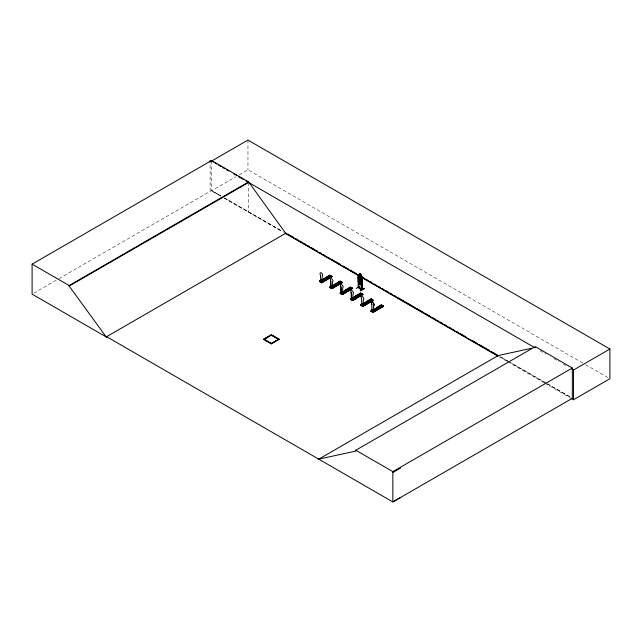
<?xml version="1.0" encoding="UTF-8"?>
<svg xmlns="http://www.w3.org/2000/svg" width="642" height="642" viewBox="0 0 642 642"><rect width="100%" height="100%" fill="white"/><g stroke="black" fill="none" stroke-linecap="round" stroke-linejoin="round"><path stroke-width="0.48" stroke-dasharray="3.21 2.41" d="M33.833 293.145L58.093 279.134M58.96 278.636L211.571 190.522L221.049 195.995M211.571 161.078L211.571 190.77L235.839 176.767M239.297 174.76L247.964 169.761L584.726 364.191M220.92 196.067L210.119 189.855L210.119 163.357M224.379 198.057L281.357 230.823L224.499 197.985M509.451 361.992L499.957 356.527L509.427 362M546.575 383.338L510.318 362.481L546.478 383.394M547.433 383.828L570.746 397.238M585.6 364.688L609.9 378.724M540.01 350.701L546.021 354.167M553.749 358.629L558.909 361.607M563.203 364.086L568.355 367.063M547.337 383.884L570.602 397.318M211.571 190.77L221.049 196.243M224.499 198.234L283.371 232.219M498.802 356.599L506.618 361.117M507.493 361.615L543.975 382.68M544.841 383.186L570.032 397.727M248.623 182.464L248.623 212.157M247.964 140.068L247.964 169.761"/><path stroke-width="0.96" d="M321.907 281.573L322.26 275.956A1.822 1.059 59.5 0 0 322.26 273.853A1.822 1.059 59.5 0 0 320.422 272.818A1.822 1.059 59.5 0 0 320.422 274.912L320.888 281.99L321.032 280.602M330.782 286.517L330.702 280.851A1.822 1.059 59.5 0 1 330.702 278.756A1.822 1.059 59.5 0 1 332.54 279.792A1.822 1.059 59.5 0 1 332.54 281.894L332.195 287.512L330.911 286.693L331.489 286.22M363.051 305.327L363.404 299.71A1.822 1.059 59.5 0 0 363.404 297.607A1.822 1.059 59.5 0 0 361.566 296.572A1.822 1.059 59.5 0 0 361.566 298.666L361.751 304.589L363.757 305.664L363.605 304.798L362.561 306.041L360.916 305.111L361.96 303.875M373.339 311.266L373.612 305.696A1.822 1.059 59.5 0 0 373.612 303.594A1.822 1.059 59.5 0 0 371.766 302.559A1.822 1.059 59.5 0 0 371.766 304.653L371.846 304.605A1.822 1.059 59.5 0 1 371.846 302.51A1.822 1.059 59.5 0 1 373.684 303.546A1.822 1.059 59.5 0 1 373.684 305.648L373.419 311.218M320.294 281.653L320.39 280.297L321.297 280.426L320.438 280.61M341.119 292.8L341.729 292.134L341.054 292.616L342.483 293.45L342.748 287.881A1.822 1.059 59.5 0 0 342.748 285.778A1.822 1.059 59.5 0 0 340.91 284.743A1.822 1.059 59.5 0 0 340.91 286.838L341.03 292.728L342.563 293.402M320.815 280.113L319.772 281.357L321.417 282.287L322.461 281.044L322.613 281.902L320.711 280.522M330.879 286.805L331.232 286.533M331.039 286.436L330.951 286.91L330.67 286.236L330.67 287.536M331.031 286.846L331.521 286.26L330.879 286.894M331.136 286.42L331.601 286.412M352.153 298.418L351.278 298.554L352.153 298.241M351.431 298.345L351.278 292.728L351.543 298.787M362.096 304.404L361.598 304.605L362.385 304.075M362.152 304.059C361.831 305.263 362.915 303.57 361.623 304.589M362.176 304.268L361.438 304.107L361.438 305.407M372.376 310.287L372.119 310.664L372.376 310.343M372.135 310.206L372.745 310.166L371.862 310.335L372.48 310.335L372.32 311.683L371.814 309.99M326.056 278.243L326.955 277.809L327.091 278.484M327.251 278.203L326.353 277.938M346.624 290.12L347.073 289.654M347.836 289.983L346.808 290.24M368.412 301.86C367.569 303.409 366.654 300.745 368.323 301.812M378.523 308.048L377.504 307.719L378.387 307.502L378.62 308.104M341.857 292.319C340.517 291.885 342.138 295.585 341.472 292.375M352.001 298.177L351.503 298.658L352.763 299.389L353.036 293.819A1.822 1.059 59.5 0 0 353.036 291.717A1.822 1.059 59.5 0 0 351.198 290.682A1.822 1.059 59.5 0 0 351.198 292.776M351.792 298.249L351.76 298.313M361.831 304.332L362.393 304.107L361.992 304.444M372.384 310.054L372.183 310.592M358.212 277.496L358.701 276.269L361.735 277.946L362.136 279.615M358.26 277.529L358.726 276.333L361.663 277.994M320.856 280.811L319.62 281.421L319.62 280.65L320.663 280.032L320.551 280.923L322.461 281.669L322.461 281.044M352.017 298.073L351.599 298.723M372.368 310.455L371.726 310.046L371.726 311.346M360.154 286.212L356.214 288.402M360.804 274.222L360.804 275.683L362.136 276.887L362.176 289.63C359.303 290.168 357.923 285.562 358.557 287.672L358.766 275.715M361.783 277.537L362.265 277.649L361.783 277.537L361.783 289.454L361.992 288.9M358.637 275.795L358.276 275.595L358.372 287.375L362.297 289.51L361.871 288.876M347.82 290.08L347.242 290.465L346.624 289.991M356.992 295.753L357.096 296.299M358.043 296.227L357.666 295.593M367.216 301.9L368.235 302.109M368.331 302.165L367.954 301.531M331.136 286.709L331.545 286.484M359.552 284.093L360.844 284.807L360.796 283.266L361.446 283.138L360.804 276.164L359.592 275.498L358.942 281.758L359.592 282.6L359.504 284.117L360.804 284.831L360.844 283.339M359.592 273.452L358.95 277.866L359.592 279.398L359.592 282.119L360.796 282.785L360.154 281.156C359.68 283.098 358.14 281.469 359.873 280.658L359.079 278.467L360.138 280.49L360.836 279.471L361.269 279.76L360.411 280.971L361.221 283.082L360.796 280.056L361.446 279.254L361.446 276.525L360.804 275.683L360.884 274.166L359.552 273.476L360.884 274.166M326.224 277.866L326.971 278.411M327.187 278.283L326.056 278.114M358.26 281.429L358.26 274.744L359.64 274.985L359.64 273.524M358.3 287.512L358.3 274.72L358.709 274.431M362.136 283.531L361.687 283.852L358.726 282.127M319.467 281.533L330.469 275.811M322.212 280L329.94 275.177L331.914 276.525M319.836 281.734L329.611 276.317M319.973 281.718L329.482 276.156M321.209 282.408L331.89 276.277M331.753 276.533L321.69 282.785L332.026 276.694M330.863 286.565L331.272 287.873L331.272 286.573L329.755 287.472L330.173 287.712L339.762 282.095M330.951 285.971L329.9 286.589L329.9 287.359L332.002 288.723L342.338 282.624L340.228 281.116L332.339 285.947M331.368 288.378L342.33 282.632M342.178 282.215L331.729 288.587L331.85 287.688L332.901 287.07L331.697 287.608L331.697 288.226L330.052 287.295L331.103 286.059M341.913 282.4L340.228 281.268L332.323 285.931M361.695 277.97L362.096 279.639M340.958 293.474L340.958 292.174L341.552 292.511L340.204 293.402M358.709 282.167L358.212 281.421L359.504 282.657M350.363 287.303L352.627 288.563L342.242 294.646L340.188 293.298L340.188 292.527L341.239 291.909M340.308 293.571L351.046 287.68L340.581 293.619M352.201 288.338L341.608 294.277L342.017 294.526L342.138 293.627L343.189 293.009L341.985 293.546L341.985 294.164L340.34 293.233L341.392 291.998M342.611 291.869L350.516 287.207L352.466 288.314L342.034 294.526M351.696 298.265L350.484 299.341M352.899 297.808L360.796 293.145L362.746 294.253L352.185 300.392L352.546 300.6L362.907 294.501L360.7 293.274M350.692 299.549L361.334 293.619L350.741 299.589M362.754 294.245L352.065 300.223M352.153 300.368L353.477 298.947L352.273 299.485L352.273 300.103L350.628 299.172L351.672 297.936M362.04 304.252L360.627 305.311M373.042 300.263L371.084 298.931L373.058 300.279L362.73 306.378L362.208 306.194L373.195 300.44L362.818 306.523L360.764 305.175L360.764 304.404L361.807 303.786M360.981 305.488L371.622 299.557L371.084 299.084L363.187 303.746L370.98 299.212M363.444 303.907L371.461 299.3L361.029 305.528L360.756 305.183M371.325 299.405L360.9 305.448M362.353 306.162L372.898 300.287M372.665 299.966L364.07 305.143M362.553 306.37L362.714 305.504L363.757 304.886M371.437 311.434L371.06 311.218M383.322 305.969L372.721 312.245L383.346 306.218L381.388 305.127M381.894 305.504L371.188 311.386L381.043 306.009M372.841 312.309L372.994 311.442L374.045 310.824L372.841 311.362L372.841 311.98L371.196 311.049L372.248 309.813M372.464 312.092L382.945 305.905L383.483 306.378L373.098 312.461L372.745 312.269L383.33 306.122L381.372 305.022L373.467 309.685M358.661 280.337L361.735 281.99L362.176 280.787L361.695 282.015L358.661 280.337L358.3 278.636L358.701 280.313M362.313 289.101L358.677 287.383L361.743 288.996M360.355 290.481C372.167 283.796 352.434 295.264 364.126 288.451M360.355 290.73L364.158 288.41M325.165 277.994C330.911 280.522 322.38 278.307 326.208 277.376L328.158 278.636L326.208 277.376M327.147 276.83C332.893 279.35 324.362 277.135 328.19 276.212L330.14 277.464L328.19 276.212M328.897 275.795C334.642 278.323 326.112 276.108 329.94 275.177M322.043 279.992L329.94 275.33L331.89 276.437L321.409 282.616L321.57 281.75L322.613 281.132M322.3 280.153L329.234 276.1M321.04 282.416L331.392 276.341M330.702 280.851L330.895 286.773L332.901 287.841L332.901 287.07M335.445 283.933C341.191 286.46 332.668 284.245 336.496 283.315L338.446 284.575L336.496 283.315M337.427 282.769C343.173 285.289 334.651 283.074 338.478 282.151L340.429 283.403L338.478 282.151M339.177 281.734C344.923 284.262 336.4 282.047 340.228 281.116M332.588 286.091L340.332 281.517M329.892 287.367L330.429 287.841L339.899 282.255M331.32 288.338L341.801 282.151L342.082 282.496M340.966 282.761L331.473 288.33M331.705 288.571L342.186 282.368M340.91 286.838L341.263 292.672M345.733 289.871C351.479 292.399 342.948 290.184 346.784 289.253L348.734 290.513L346.784 289.253M347.715 288.707C353.461 291.227 344.931 289.012 348.767 288.089L350.717 289.341L348.767 288.089M349.465 287.672C355.211 290.2 346.68 287.985 350.516 287.054M340.404 293.611L350.05 288.033M340.669 293.763L350.139 288.178M341.608 294.277L352.089 288.089M352.466 288.154L341.761 294.269M352.466 288.306L342.154 294.501M350.596 299.509L350.476 298.466L351.527 297.848M359.014 296.291C358.308 298.016 354.344 295.777 357.072 295.192L359.014 296.452L357.072 295.192M360.997 295.127C360.29 296.853 356.326 294.614 359.055 294.028L360.997 295.28L359.055 294.028M362.746 294.092C362.04 295.818 358.075 293.579 360.796 292.993M353.068 297.816L360.804 293.225M353.156 297.968L361.326 293.627M361.197 293.458L350.829 299.533M352.281 300.448L362.521 294.293M352.53 300.584L362.882 294.509M366.309 301.748C372.055 304.276 363.524 302.061 367.352 301.13L369.302 302.39L367.352 301.13M368.291 300.584C374.037 303.104 365.507 300.889 369.335 299.966L371.285 301.218L369.335 299.966M370.041 299.549C375.787 302.077 367.256 299.862 371.084 298.931M362.561 306.041L363.605 304.798M373.034 300.031L362.73 306.378M373.098 312.461L371.044 311.113L371.044 310.343L372.095 309.725M374.045 310.824L374.045 311.603L371.895 310.287M371.887 310.543L371.846 304.605M376.589 307.687C382.335 310.214 373.813 308 377.64 307.069L379.591 308.329L377.64 307.069M378.571 306.523C384.317 309.043 375.795 306.828 379.623 305.905L381.573 307.157L379.623 305.905M380.321 305.488C386.067 308.016 377.544 305.801 381.372 304.87M371.044 311.113L372.328 310.19M371.277 311.442L380.907 305.849M371.541 311.603L380.995 305.993M372.512 312.132L382.11 306.515M106.668 336.705L106.251 336.954L32.1 294.14L32.1 264.143L211.571 160.524L248.623 181.911L285.674 233.303L358.405 275.298M211.571 160.524L211.571 161.078L247.964 140.068L609.9 349.031L609.9 378.724L573.507 399.733L570.907 398.225M32.1 264.143L69.151 285.529L248.623 181.911M400.704 497.454L392.848 501.932L106.62 336.681L106.195 336.922L69.151 286.083L248.623 182.464M106.195 336.922L286.091 233.062M263.637 339.177L271.349 334.723L279.061 339.177L271.349 343.879L263.637 339.177L271.349 343.63L279.061 339.177M263.637 339.425L271.349 334.972L279.061 339.425M271.349 335.22L264.063 339.425L271.349 343.382L278.636 339.425L271.349 335.22L271.349 334.723M318.336 459.399L498.232 355.532L531.375 348.325M318.753 459.15L355.804 451.093L355.804 450.235L535.276 346.616L572.327 368.002L572.327 398.313L392.848 501.932L392.848 471.621L572.327 368.002M535.276 347.474L534.858 347.723L246.038 180.972M571.789 369.046L573.507 370.041L609.9 349.031M392.848 472.488L400.704 468.01M346.8 289.871L347.82 290.015M357.088 295.81L357.514 295.705M357.955 296.171L357.369 296.267M367.368 301.748L367.802 301.644M351.559 298.522L351.15 298.169L351.15 299.469M361.871 289.309L361.911 277.456M341.424 292.632L340.87 292.23L340.87 293.53M358.677 287.263L358.228 287.038M358.605 287.672L358.766 281.653M347.226 289.767L347.836 290.112M340.733 281.75L330.293 287.68M321.313 282.576L321.674 282.769L319.62 281.421M352.546 300.6L350.476 299.236M357.819 295.745L357.088 295.681L357 296.227M357.225 296.235L357.955 296.299L357.939 295.681M362.12 289.63L362.136 276.854L358.693 274.511M351.559 298.61L353.477 299.726L353.477 298.947M337.371 283.925L336.36 284.27M359.592 278.219L360.804 278.893M359.592 279.39L360.804 280.064M360.756 283.299L361.727 283.828M360.411 290.73L364.351 288.563M359.753 293.611L361.703 294.71M358.003 294.646L359.953 295.745M356.021 295.81L357.971 296.909M320.294 280.353L320.88 280.57M331.152 286.637L330.582 286.292L330.582 287.592M363.605 305.423L361.775 304.565M320.39 281.597L320.984 281.934M211.571 161.078L213.296 162.073M215.022 163.068L216.747 164.063M218.465 165.058L221.049 166.551M222.774 167.546L224.499 168.541M226.225 169.536L228.809 171.029M233.977 174.014L236.561 175.507M238.286 176.502L243.454 179.479M287.825 234.057L293.884 237.556M295.617 238.559L298.217 240.06M299.942 241.055L301.676 242.058M303.409 243.053L306.009 244.554M307.743 245.557L309.468 246.56M311.201 247.555L313.802 249.056M315.535 250.059L317.26 251.054M319.86 252.555L321.594 253.558M323.327 254.553L325.053 255.556M327.653 257.057L329.386 258.052M331.12 259.055L340.645 264.552M343.237 266.053L348.437 269.054M350.163 270.049L356.23 273.548M362.289 277.047L364.022 278.05M365.755 279.053L368.347 280.546M370.081 281.549L371.814 282.552M374.406 284.045L376.14 285.048M377.873 286.051L380.473 287.552M382.207 288.547L383.932 289.55M385.665 290.545L388.266 292.046M389.999 293.049L391.724 294.044M394.324 295.545L396.058 296.548M397.791 297.543L403.85 301.042M405.583 302.045L415.109 307.542M416.835 308.545L422.901 312.044M424.627 313.039L430.694 316.546M432.419 317.541L435.019 319.042M436.753 320.045L438.486 321.04M440.219 322.043L442.811 323.544M444.545 324.539L446.278 325.542M448.87 327.043L450.604 328.038M452.337 329.041L454.071 330.036M456.671 331.537L458.396 332.54M460.129 333.535L466.188 337.042M472.255 340.541L477.447 343.534M479.181 344.537L489.573 350.532M491.299 351.535L497.365 355.034M361.863 277.296L497.807 355.78M285.104 233.223L357.209 274.848M361.55 277.36L497.935 356.101M355.804 450.235L392.848 471.621M336.424 284.229L337.467 283.876M573.507 370.041L573.507 399.733M373.893 310.736L373.893 311.362M362.128 304.388L362.032 305.744L361.534 304.051M353.325 298.859L353.325 299.485M343.189 293.009L343.189 293.779M343.037 292.921L343.037 293.546M332.749 286.982L332.749 287.608M271.349 343.382L271.349 343.879M210.119 160.412L210.119 162.378M69.151 285.529L69.151 286.083M336.36 283.965C337.09 285.69 338.149 282.881 336.36 283.965M351.84 299.75L351.84 298.45L351.246 298.113L351.246 299.413L351.84 299.75M360.587 274.343L359.809 273.917L360.587 274.832L360.587 274.343M360.587 283.884L359.809 283.451L360.587 284.366L360.587 283.884"/></g></svg>
